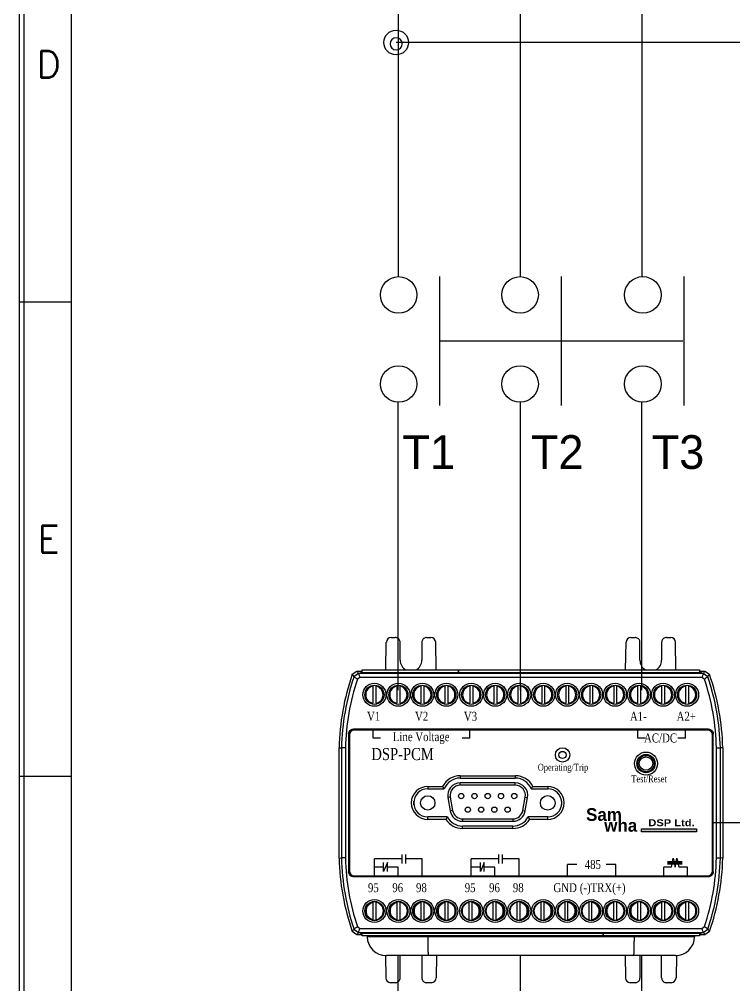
# Model space of a CAD drawing. Header units: millimetres. Extents: x 19 to 859, y 22 to 702.
# Drawn here: x 453.7 to 498.4, y 419.6 to 480 of the extents above; entities that cross this region are included whole.
import ezdxf
from ezdxf.enums import TextEntityAlignment as Align

# ---------------------------------------------------------------- set-up
doc = ezdxf.new("R2010")
doc.units = ezdxf.units.MM
for name, color, linetype in [('02___PRT_ALL_AXES', 7, 'Continuous'), ('03___PRT_ALL_CURVES', 7, 'Continuous'), ('20', 2, 'Continuous'), ('30', 3, 'Continuous'), ('4', 133, 'Continuous'), ('40', 4, 'Continuous'), ('70', 7, 'Continuous'), ('ASHADE', 7, 'Continuous'), ('도면층1', 7, 'Continuous')]:
    doc.layers.add(name, color=color, linetype=linetype)
doc.styles.add('ghs', font='NGULIM.TTF')
doc.styles.add('SIMPLEX', font='SIMPLEX')
doc.styles.add('SS', font='batang.ttc', dxfattribs={"width": 0.8})
doc.styles.get("Standard").update_dxf_attribs({"font": 'BareunDotumPro1.ttf'})

msp = doc.modelspace()

# ---------------------------------------------------------------- hatches: boundary and pattern name
msp.add_hatch(color=5).paths.add_polyline_path([(492.585, 429.179), (492.585, 429.375), (496.026, 429.375), (496.026, 429.179)])

# ---------------------------------------------------------------- linework, layer by layer
at = {"color": 0, "linetype": 'ByBlock', "lineweight": 25}
msp.add_line((479.951, 459.893), (495.172, 459.892), dxfattribs=at)
at = {"color": 7, "linetype": 'Continuous'}
for p, q in [((476.589, 439.314), (476.619, 441.044)), ((476.919, 441.339), (477.182, 441.339)), ((477.482, 439.914), (477.482, 441.039)), ((478.842, 441.039), (478.842, 439.914)), ((479.142, 441.339), (479.406, 441.339)), ((479.736, 439.314), (479.706, 441.044)), ((491.589, 439.314), (491.619, 441.044)), ((491.919, 441.339), (492.182, 441.339)), ((492.482, 439.914), (492.482, 441.039)), ((493.842, 441.039), (493.842, 439.914)), ((494.142, 441.339), (494.406, 441.339)), ((494.736, 439.314), (494.706, 441.044)), ((474.491, 439.038), (474.774, 439.239)), ((474.88, 439.09), (474.596, 438.887)), ((474.774, 439.239), (475.105, 439.239)), ((496.444, 439.09), (474.88, 439.09)), ((474.998, 439.239), (475.048, 439.137)), ((496.276, 439.137), (475.048, 439.137)), ((475.105, 439.314), (481.143, 439.314)), ((475.105, 439.137), (475.105, 439.314)), ((481.143, 439.314), (496.218, 439.314)), ((481.143, 439.314), (481.143, 439.137)), ((481.143, 439.137), (481.143, 439.314)), ((496.218, 439.314), (496.218, 439.137)), ((496.218, 439.239), (496.551, 439.239)), ((496.327, 439.239), (496.276, 439.137)), ((496.728, 438.887), (496.444, 439.09)), ((496.551, 439.239), (496.834, 439.038)), ((474.96, 438.842), (474.806, 438.732)), ((496.365, 438.842), (474.96, 438.842)), ((496.519, 438.732), (496.365, 438.842)), ((475.784, 438.286), (475.784, 437.222)), ((475.964, 438.286), (475.964, 437.222)), ((477.284, 438.286), (477.284, 437.222)), ((477.464, 438.286), (477.464, 437.222)), ((478.784, 438.286), (478.784, 437.222)), ((478.964, 438.286), (478.964, 437.222)), ((480.284, 438.286), (480.284, 437.222)), ((480.464, 438.286), (480.464, 437.222)), ((481.841, 438.286), (481.841, 437.222)), ((482.021, 438.286), (482.021, 437.222)), ((483.341, 438.286), (483.341, 437.222)), ((483.521, 438.286), (483.521, 437.222)), ((484.841, 438.286), (484.841, 437.222)), ((485.021, 438.286), (485.021, 437.222)), ((486.341, 438.286), (486.341, 437.222)), ((486.521, 438.286), (486.521, 437.222)), ((487.841, 438.286), (487.841, 437.222)), ((488.021, 438.286), (488.021, 437.222)), ((489.341, 438.286), (489.341, 437.222)), ((489.521, 438.286), (489.521, 437.222)), ((490.841, 438.286), (490.841, 437.222)), ((491.021, 438.286), (491.021, 437.222)), ((492.341, 438.286), (492.341, 437.222)), ((492.521, 438.286), (492.521, 437.222)), ((493.841, 438.286), (493.841, 437.222)), ((494.021, 438.286), (494.021, 437.222)), ((495.341, 438.286), (495.341, 437.222)), ((495.521, 438.286), (495.521, 437.222)), ((496.77, 435.601), (474.555, 435.601)), ((474.555, 435.601), (474.562, 435.594)), ((496.762, 435.594), (474.562, 435.594)), ((496.717, 435.549), (474.607, 435.549)), ((475.785, 435.046), (475.785, 435.555)), ((481.842, 435.046), (481.842, 435.555)), ((492.342, 435.046), (492.342, 435.555)), ((495.342, 435.046), (495.342, 435.555)), ((496.77, 435.601), (496.762, 435.594)), ((474.255, 435.301), (474.255, 426.677)), ((474.255, 435.301), (474.262, 435.294)), ((474.262, 435.294), (474.262, 426.684)), ((474.307, 435.249), (474.307, 426.729)), ((497.017, 426.729), (497.017, 435.249)), ((497.07, 435.301), (497.062, 435.294)), ((497.062, 426.684), (497.062, 435.294)), ((497.07, 426.677), (497.07, 435.301)), ((473.662, 427.539), (473.662, 434.439)), ((473.662, 434.439), (473.811, 434.437)), ((473.811, 434.437), (473.811, 427.541)), ((474.059, 434.437), (473.811, 434.437)), ((474.059, 434.433), (474.059, 427.545)), ((497.265, 434.437), (497.513, 434.437)), ((497.265, 427.545), (497.265, 434.433)), ((497.662, 434.439), (497.513, 434.437)), ((497.513, 427.541), (497.513, 434.437)), ((497.662, 434.439), (497.662, 427.539)), ((481.237, 432.69), (481.237, 432.54)), ((481.237, 432.69), (484.687, 432.69)), ((481.237, 432.54), (484.687, 432.54)), ((484.687, 432.69), (484.687, 432.54)), ((479.212, 432.019), (479.212, 431.869)), ((479.212, 432.019), (480.142, 432.019)), ((479.212, 431.869), (480.238, 431.869)), ((481.237, 432.09), (481.237, 432.24)), ((484.687, 432.24), (481.237, 432.24)), ((484.687, 432.09), (481.237, 432.09)), ((484.687, 432.09), (484.687, 432.24)), ((485.687, 431.869), (486.712, 431.869)), ((485.783, 432.019), (486.712, 432.019)), ((486.712, 432.019), (486.712, 431.869)), ((480.617, 431.351), (480.469, 431.325)), ((480.469, 431.325), (480.617, 430.485)), ((480.617, 431.351), (480.765, 430.511)), ((485.16, 430.511), (485.308, 431.351)), ((485.307, 430.485), (485.455, 431.325)), ((485.308, 431.351), (485.455, 431.325)), ((479.212, 429.958), (479.212, 430.108)), ((480.434, 430.108), (479.212, 430.108)), ((480.348, 429.958), (479.212, 429.958)), ((480.765, 430.511), (480.617, 430.485)), ((481.385, 429.99), (481.385, 429.84)), ((481.385, 429.99), (484.539, 429.99)), ((484.539, 429.99), (484.539, 429.84)), ((485.16, 430.511), (485.307, 430.485)), ((486.712, 430.108), (485.49, 430.108)), ((486.712, 429.958), (485.576, 429.958)), ((486.712, 429.958), (486.712, 430.108)), ((481.385, 429.84), (484.539, 429.84)), ((481.385, 429.39), (481.385, 429.54)), ((484.539, 429.54), (481.385, 429.54)), ((484.539, 429.39), (481.385, 429.39)), ((484.539, 429.39), (484.539, 429.54)), ((473.662, 427.539), (473.811, 427.541)), ((474.059, 427.541), (473.811, 427.541)), ((477.604, 427.204), (477.604, 427.765)), ((477.838, 427.204), (477.838, 427.765)), ((483.661, 427.204), (483.661, 427.765)), ((483.895, 427.204), (483.895, 427.765)), ((497.265, 427.541), (497.513, 427.541)), ((497.662, 427.539), (497.513, 427.541)), ((475.874, 426.464), (475.874, 427.485)), ((476.451, 426.693), (476.451, 427.254)), ((476.685, 426.693), (476.685, 427.254)), ((477.358, 426.464), (477.358, 426.973)), ((478.864, 426.464), (478.864, 427.485)), ((481.931, 426.464), (481.931, 427.485)), ((482.508, 426.693), (482.508, 427.254)), ((482.742, 426.693), (482.742, 427.254)), ((483.415, 426.464), (483.415, 426.973)), ((484.921, 426.464), (484.921, 427.485)), ((487.949, 426.464), (487.949, 427.127)), ((490.968, 426.464), (490.968, 427.127)), ((493.97, 426.464), (493.97, 426.973)), ((495.45, 426.464), (495.45, 426.973)), ((474.255, 426.677), (474.262, 426.684)), ((474.555, 426.377), (474.562, 426.384)), ((474.555, 426.377), (496.77, 426.377)), ((474.562, 426.384), (496.762, 426.384)), ((474.607, 426.429), (496.717, 426.429)), ((496.77, 426.377), (496.762, 426.384)), ((497.07, 426.677), (497.062, 426.684)), ((475.803, 423.692), (475.803, 424.756)), ((475.983, 423.692), (475.983, 424.756)), ((477.303, 423.692), (477.303, 424.756)), ((477.483, 423.692), (477.483, 424.756)), ((478.803, 423.692), (478.803, 424.756)), ((478.983, 423.692), (478.983, 424.756)), ((480.303, 423.692), (480.303, 424.756)), ((480.483, 423.692), (480.483, 424.756)), ((481.803, 423.692), (481.803, 424.756)), ((481.983, 423.692), (481.983, 424.756)), ((483.303, 423.692), (483.303, 424.756)), ((483.483, 423.692), (483.483, 424.756)), ((484.803, 423.692), (484.803, 424.756)), ((484.983, 423.692), (484.983, 424.756)), ((486.303, 423.692), (486.303, 424.756)), ((486.483, 423.692), (486.483, 424.756)), ((487.803, 423.692), (487.803, 424.756)), ((487.983, 423.692), (487.983, 424.756)), ((489.303, 423.692), (489.303, 424.756)), ((489.483, 423.692), (489.483, 424.756)), ((490.86, 423.692), (490.86, 424.756)), ((491.04, 423.692), (491.04, 424.756)), ((492.36, 423.692), (492.36, 424.756)), ((492.54, 423.692), (492.54, 424.756)), ((493.86, 423.692), (493.86, 424.756)), ((494.04, 423.692), (494.04, 424.756)), ((495.36, 423.692), (495.36, 424.756)), ((495.54, 423.692), (495.54, 424.756)), ((474.774, 422.739), (474.491, 422.94)), ((474.596, 423.091), (474.88, 422.888)), ((475.106, 422.739), (474.774, 422.739)), ((474.806, 423.246), (474.96, 423.136)), ((474.88, 422.888), (496.444, 422.888)), ((474.96, 423.136), (496.365, 423.136)), ((474.998, 422.739), (475.048, 422.841)), ((475.048, 422.841), (496.276, 422.841)), ((475.106, 422.664), (475.106, 422.841)), ((490.181, 422.841), (490.181, 422.664)), ((490.182, 422.664), (490.182, 422.841)), ((496.219, 422.841), (496.219, 422.664)), ((496.551, 422.739), (496.219, 422.739)), ((496.327, 422.739), (496.276, 422.841)), ((496.365, 423.136), (496.519, 423.246)), ((496.444, 422.888), (496.728, 423.091)), ((496.834, 422.94), (496.551, 422.739)), ((490.181, 422.664), (475.106, 422.664)), ((475.42, 422.664), (475.421, 422.613)), ((495.903, 422.613), (475.421, 422.613)), ((479.212, 422.613), (479.212, 422.664)), ((496.219, 422.664), (490.182, 422.664)), ((492.113, 422.613), (492.113, 422.664)), ((495.904, 422.664), (495.903, 422.613)), ((476.557, 421.441), (476.582, 420.034)), ((494.704, 421.434), (476.621, 421.434)), ((477.482, 420.039), (477.482, 421.434)), ((478.842, 421.434), (478.842, 420.039)), ((479.767, 421.434), (479.742, 420.034)), ((491.558, 421.434), (491.582, 420.034)), ((492.482, 421.434), (492.482, 420.039)), ((493.842, 420.039), (493.842, 421.434)), ((494.767, 421.441), (494.742, 420.034)), ((477.182, 419.739), (476.882, 419.739)), ((479.442, 419.739), (479.142, 419.739)), ((492.182, 419.739), (491.882, 419.739)), ((494.442, 419.739), (494.142, 419.739))]:
    msp.add_line(p, q, dxfattribs=at)
for p, q in [((476.264, 435.046), (475.785, 435.046)), ((481.842, 435.046), (481.362, 435.046)), ((492.821, 435.046), (492.342, 435.046)), ((495.342, 435.046), (494.862, 435.046)), ((494.449, 426.973), (494.566, 427.534)), ((494.566, 427.534), (494.683, 426.973)), ((494.683, 426.973), (494.8, 427.534)), ((494.8, 427.534), (494.917, 426.973)), ((477.604, 427.485), (475.874, 427.485)), ((476.451, 426.973), (475.874, 426.973)), ((476.685, 427.254), (476.451, 426.693)), ((477.358, 426.973), (476.685, 426.973)), ((478.864, 427.485), (477.838, 427.485)), ((483.661, 427.485), (481.931, 427.485)), ((482.508, 426.973), (481.931, 426.973)), ((482.742, 427.254), (482.508, 426.693)), ((483.415, 426.973), (482.742, 426.973)), ((484.921, 427.485), (483.895, 427.485)), ((488.539, 427.127), (487.949, 427.127)), ((490.968, 427.127), (490.379, 427.127)), ((494.449, 426.973), (493.97, 426.973)), ((494.205, 427.331), (495.115, 427.331)), ((494.205, 427.254), (495.115, 427.254)), ((494.205, 427.176), (495.115, 427.176)), ((495.45, 426.973), (494.917, 426.973))]:
    msp.add_line(p, q)
at = {"color": 5}
for p, q in [((492.585, 429.375), (496.026, 429.375)), ((492.585, 429.179), (492.585, 429.375)), ((496.026, 429.375), (496.026, 429.179)), ((496.026, 429.179), (492.585, 429.179))]:
    msp.add_line(p, q, dxfattribs=at)
at = {"color": 7, "linetype": 'Continuous'}
for centre, radius in [((475.874, 437.754), 0.72), ((477.374, 437.754), 0.72), ((478.874, 437.754), 0.72), ((480.374, 437.754), 0.72), ((481.931, 437.754), 0.72), ((483.431, 437.754), 0.72), ((484.931, 437.754), 0.72), ((486.431, 437.754), 0.72), ((487.931, 437.754), 0.72), ((489.431, 437.754), 0.72), ((490.931, 437.754), 0.72), ((492.431, 437.754), 0.72), ((493.931, 437.754), 0.72), ((495.431, 437.754), 0.72), ((475.874, 437.754), 0.6), ((477.374, 437.754), 0.6), ((478.874, 437.754), 0.6), ((480.374, 437.754), 0.6), ((481.931, 437.754), 0.6), ((483.431, 437.754), 0.6), ((484.931, 437.754), 0.6), ((486.431, 437.754), 0.6), ((487.931, 437.754), 0.6), ((489.431, 437.754), 0.6), ((490.931, 437.754), 0.6), ((492.431, 437.754), 0.6), ((493.931, 437.754), 0.6), ((495.431, 437.754), 0.6), ((492.862, 433.449), 0.72), ((492.862, 433.449), 0.57), ((492.862, 433.449), 0.51), ((492.862, 433.449), 0.42), ((481.3, 431.415), 0.165), ((482.131, 431.415), 0.165), ((482.962, 431.415), 0.165), ((483.793, 431.415), 0.165), ((484.624, 431.415), 0.165), ((481.717, 430.563), 0.165), ((482.548, 430.563), 0.165), ((483.376, 430.563), 0.165), ((484.207, 430.563), 0.165), ((475.874, 424.224), 0.72), ((475.874, 424.224), 0.6), ((477.374, 424.224), 0.72), ((477.374, 424.224), 0.6), ((478.874, 424.224), 0.72), ((478.874, 424.224), 0.6), ((480.374, 424.224), 0.72), ((480.374, 424.224), 0.6), ((481.931, 424.224), 0.72), ((481.931, 424.224), 0.6), ((483.431, 424.224), 0.72), ((483.431, 424.224), 0.6), ((484.931, 424.224), 0.72), ((484.931, 424.224), 0.6), ((486.431, 424.224), 0.72), ((486.431, 424.224), 0.6), ((487.931, 424.224), 0.72), ((487.931, 424.224), 0.6), ((489.431, 424.224), 0.72), ((489.431, 424.224), 0.6), ((490.931, 424.224), 0.72), ((490.931, 424.224), 0.6), ((492.431, 424.224), 0.72), ((492.431, 424.224), 0.6), ((493.931, 424.224), 0.72), ((493.931, 424.224), 0.6), ((495.431, 424.224), 0.72), ((495.431, 424.224), 0.6)]:
    msp.add_circle(centre, radius, dxfattribs=at)
for centre, radius, start, end in [((476.919, 441.039), 0.3, 90, 179), ((479.406, 441.039), 0.3, 1, 90), ((491.919, 441.039), 0.3, 90, 179), ((494.406, 441.039), 0.3, 1, 90), ((478.162, 439.914), 0.68, 180, 242.3898), ((478.162, 439.914), 0.68, 297.6102, 0), ((493.162, 439.914), 0.68, 180, 242.3898), ((493.162, 439.914), 0.68, 297.6102, 0), ((488.659, 434.112), 15, 160.82791, 178.74912), ((482.666, 434.112), 15, 1.25088, 19.17209), ((488.659, 434.112), 14.851, 161.24388, 178.74287), ((488.659, 434.112), 14.603, 161.5561, 178.73961), ((482.666, 434.112), 14.603, 1.26039, 18.4439), ((482.666, 434.112), 14.851, 1.25713, 18.75612), ((475.874, 437.754), 0.54, 99.59407, 260.40593), ((475.874, 437.754), 0.54, 279.59407, 80.40593), ((477.374, 437.754), 0.54, 99.59407, 260.40593), ((477.374, 437.754), 0.54, 279.59407, 80.40593), ((478.874, 437.754), 0.54, 99.59407, 260.40593), ((478.874, 437.754), 0.54, 279.59407, 80.40593), ((480.374, 437.754), 0.54, 99.59407, 260.40593), ((480.374, 437.754), 0.54, 279.59407, 80.40593), ((481.931, 437.754), 0.54, 99.59407, 260.40593), ((481.931, 437.754), 0.54, 279.59407, 80.40593), ((483.431, 437.754), 0.54, 99.59407, 260.40593), ((483.431, 437.754), 0.54, 279.59407, 80.40593), ((484.931, 437.754), 0.54, 99.59407, 260.40593), ((484.931, 437.754), 0.54, 279.59407, 80.40593), ((486.431, 437.754), 0.54, 99.59407, 260.40593), ((486.431, 437.754), 0.54, 279.59407, 80.40593), ((487.931, 437.754), 0.54, 99.59407, 260.40593), ((487.931, 437.754), 0.54, 279.59407, 80.40593), ((489.431, 437.754), 0.54, 99.59407, 260.40593), ((489.431, 437.754), 0.54, 279.59407, 80.40593), ((490.931, 437.754), 0.54, 99.59407, 260.40593), ((490.931, 437.754), 0.54, 279.59407, 80.40593), ((492.431, 437.754), 0.54, 99.59407, 260.40593), ((492.431, 437.754), 0.54, 279.59407, 80.40593), ((493.931, 437.754), 0.54, 99.59407, 260.40593), ((493.931, 437.754), 0.54, 279.59407, 80.40593), ((495.431, 437.754), 0.54, 99.59407, 260.40593), ((495.431, 437.754), 0.54, 279.59407, 80.40593), ((474.607, 435.249), 0.3, 90, 180), ((496.717, 435.249), 0.3, 0, 90), ((481.237, 431.46), 1.23, 90, 152.94355), ((481.237, 431.46), 1.08, 90, 157.71793), ((484.687, 431.46), 1.23, 27.05719, 90), ((484.687, 431.46), 1.08, 22.28207, 90), ((479.212, 430.989), 1.03, 90, 270), ((479.212, 430.989), 0.88, 90, 270), ((481.237, 431.46), 0.78, 90, 190), ((481.237, 431.46), 0.63, 90, 190), ((484.687, 431.46), 0.78, 350, 90), ((484.687, 431.46), 0.63, 350, 90), ((486.712, 430.989), 1.03, 270, 90), ((486.712, 430.989), 0.88, 270, 90), ((481.385, 430.62), 1.23, 212.5345, 270), ((481.385, 430.62), 1.08, 208.26896, 270), ((481.385, 430.62), 0.78, 190, 270), ((481.385, 430.62), 0.63, 190, 270), ((484.539, 430.62), 0.63, 270, 350), ((484.539, 430.62), 0.78, 270, 350), ((484.539, 430.62), 1.08, 270, 331.73104), ((484.539, 430.62), 1.23, 270, 327.4655), ((488.659, 427.866), 15, 181.25088, 199.17209), ((488.659, 427.866), 14.851, 181.25713, 198.75612), ((488.659, 427.866), 14.603, 181.26039, 198.4439), ((482.666, 427.866), 14.603, 341.5561, 358.73961), ((482.666, 427.866), 14.851, 341.24388, 358.74287), ((482.666, 427.866), 15, 340.82791, 358.74912), ((474.607, 426.729), 0.3, 180, 270), ((496.717, 426.729), 0.3, 270, 0), ((475.893, 424.224), 0.54, 99.59407, 260.40593), ((475.893, 424.224), 0.54, 279.59407, 80.40593), ((477.393, 424.224), 0.54, 99.59407, 260.40593), ((477.393, 424.224), 0.54, 279.59407, 80.40593), ((478.893, 424.224), 0.54, 99.59407, 260.40593), ((478.893, 424.224), 0.54, 279.59407, 80.40593), ((480.393, 424.224), 0.54, 99.59407, 260.40593), ((480.393, 424.224), 0.54, 279.59407, 80.40593), ((481.893, 424.224), 0.54, 99.59407, 260.40593), ((481.893, 424.224), 0.54, 279.59407, 80.40593), ((483.393, 424.224), 0.54, 99.59407, 260.40593), ((483.393, 424.224), 0.54, 279.59407, 80.40593), ((484.893, 424.224), 0.54, 99.59407, 260.40593), ((484.893, 424.224), 0.54, 279.59407, 80.40593), ((486.393, 424.224), 0.54, 99.59407, 260.40593), ((486.393, 424.224), 0.54, 279.59407, 80.40593), ((487.893, 424.224), 0.54, 99.59407, 260.40593), ((487.893, 424.224), 0.54, 279.59407, 80.40593), ((489.393, 424.224), 0.54, 99.59407, 260.40593), ((489.393, 424.224), 0.54, 279.59407, 80.40593), ((490.95, 424.224), 0.54, 99.59407, 260.40593), ((490.95, 424.224), 0.54, 279.59407, 80.40593), ((492.45, 424.224), 0.54, 99.59407, 260.40593), ((492.45, 424.224), 0.54, 279.59407, 80.40593), ((493.95, 424.224), 0.54, 99.59407, 260.40593), ((493.95, 424.224), 0.54, 279.59407, 80.40593), ((495.45, 424.224), 0.54, 99.59407, 260.40593), ((495.45, 424.224), 0.54, 279.59407, 80.40593), ((476.621, 422.634), 1.2, 181, 270), ((494.704, 422.634), 1.2, 270, 359), ((476.882, 420.039), 0.3, 181, 270), ((479.442, 420.039), 0.3, 270, 359), ((491.882, 420.039), 0.3, 181, 270), ((494.442, 420.039), 0.3, 270, 359)]:
    msp.add_arc(centre, radius, start, end, dxfattribs=at)
for points, knots in [([(477.482, 441.039), (477.482, 441.07), (477.472, 441.133), (477.429, 441.218), (477.361, 441.286), (477.276, 441.329), (477.213, 441.339), (477.182, 441.339)], [0, 0, 0, 0, 0.0938533, 0.1877121, 0.2815799, 0.3754568, 0.4693391, 0.4693391, 0.4693391, 0.4693391]), ([(479.142, 441.339), (479.111, 441.339), (479.048, 441.329), (478.963, 441.286), (478.896, 441.218), (478.852, 441.133), (478.842, 441.07), (478.842, 441.039)], [0, 0, 0, 0, 0.0938824, 0.1877592, 0.281627, 0.3754859, 0.4693391, 0.4693391, 0.4693391, 0.4693391]), ([(492.482, 441.039), (492.482, 441.07), (492.472, 441.133), (492.429, 441.218), (492.361, 441.286), (492.276, 441.329), (492.213, 441.339), (492.182, 441.339)], [0, 0, 0, 0, 0.0938533, 0.1877121, 0.2815799, 0.3754568, 0.4693391, 0.4693391, 0.4693391, 0.4693391]), ([(494.142, 441.339), (494.111, 441.339), (494.048, 441.329), (493.963, 441.286), (493.896, 441.218), (493.852, 441.133), (493.842, 441.07), (493.842, 441.039)], [0, 0, 0, 0, 0.0938824, 0.1877592, 0.281627, 0.3754859, 0.4693391, 0.4693391, 0.4693391, 0.4693391]), ([(474.596, 438.887), (474.586, 438.902), (474.563, 438.934), (474.528, 438.985), (474.503, 439.02), (474.491, 439.038)], [0, 0, 0, 0, 0.0540743, 0.1201944, 0.1840487, 0.1840487, 0.1840487, 0.1840487]), ([(474.88, 439.09), (474.87, 439.105), (474.846, 439.137), (474.811, 439.187), (474.786, 439.222), (474.774, 439.239)], [0, 0, 0, 0, 0.0536976, 0.11936, 0.1827756, 0.1827756, 0.1827756, 0.1827756]), ([(474.88, 439.09), (474.889, 439.063), (474.903, 439.008), (474.932, 438.926), (474.95, 438.87), (474.96, 438.842)], [0, 0, 0, 0, 0.084861, 0.1719795, 0.2609261, 0.2609261, 0.2609261, 0.2609261]), ([(496.444, 439.09), (496.435, 439.063), (496.422, 439.008), (496.392, 438.926), (496.374, 438.87), (496.365, 438.842)], [0, 0, 0, 0, 0.0848624, 0.1719809, 0.2609261, 0.2609261, 0.2609261, 0.2609261]), ([(496.444, 439.09), (496.455, 439.105), (496.478, 439.137), (496.513, 439.187), (496.538, 439.222), (496.551, 439.239)], [0, 0, 0, 0, 0.0534626, 0.1191252, 0.1827756, 0.1827756, 0.1827756, 0.1827756]), ([(496.728, 438.887), (496.739, 438.901), (496.762, 438.934), (496.797, 438.984), (496.822, 439.02), (496.834, 439.038)], [0, 0, 0, 0, 0.0538377, 0.119958, 0.1840487, 0.1840487, 0.1840487, 0.1840487]), ([(474.596, 438.887), (474.618, 438.87), (474.667, 438.839), (474.735, 438.784), (474.782, 438.75), (474.806, 438.732)], [0, 0, 0, 0, 0.0847402, 0.1718969, 0.2610351, 0.2610351, 0.2610351, 0.2610351]), ([(496.728, 438.887), (496.706, 438.87), (496.658, 438.839), (496.589, 438.784), (496.542, 438.75), (496.519, 438.732)], [0, 0, 0, 0, 0.0847388, 0.1718955, 0.2610351, 0.2610351, 0.2610351, 0.2610351]), ([(474.255, 435.301), (474.255, 435.333), (474.265, 435.396), (474.308, 435.481), (474.376, 435.548), (474.461, 435.591), (474.524, 435.601), (474.555, 435.601)], [0, 0, 0, 0, 0.093858, 0.1877008, 0.2815377, 0.3753804, 0.4692384, 0.4692384, 0.4692384, 0.4692384]), ([(474.562, 435.594), (474.531, 435.594), (474.468, 435.584), (474.383, 435.541), (474.315, 435.473), (474.272, 435.388), (474.262, 435.325), (474.262, 435.294)], [0, 0, 0, 0, 0.093858, 0.1877007, 0.2815376, 0.3753803, 0.4692384, 0.4692384, 0.4692384, 0.4692384]), ([(497.062, 435.294), (497.062, 435.325), (497.052, 435.388), (497.009, 435.473), (496.941, 435.541), (496.857, 435.584), (496.794, 435.594), (496.762, 435.594)], [0, 0, 0, 0, 0.093858, 0.1877007, 0.2815376, 0.3753803, 0.4692384, 0.4692384, 0.4692384, 0.4692384]), ([(496.77, 435.601), (496.801, 435.601), (496.864, 435.591), (496.949, 435.548), (497.016, 435.481), (497.06, 435.396), (497.07, 435.333), (497.07, 435.301)], [0, 0, 0, 0, 0.093858, 0.1877008, 0.2815377, 0.3753804, 0.4692384, 0.4692384, 0.4692384, 0.4692384]), ([(480.238, 431.869), (480.227, 431.886), (480.205, 431.918), (480.173, 431.968), (480.152, 432.002), (480.142, 432.019)], [0, 0, 0, 0, 0.0582467, 0.117618, 0.1781168, 0.1781168, 0.1781168, 0.1781168]), ([(485.687, 431.869), (485.697, 431.886), (485.719, 431.918), (485.751, 431.968), (485.772, 432.002), (485.783, 432.019)], [0, 0, 0, 0, 0.0582328, 0.1176028, 0.1781154, 0.1781154, 0.1781154, 0.1781154]), ([(480.434, 430.108), (480.424, 430.092), (480.405, 430.059), (480.377, 430.009), (480.358, 429.976), (480.348, 429.958)], [0, 0, 0, 0, 0.0565586, 0.1141599, 0.1728051, 0.1728051, 0.1728051, 0.1728051]), ([(485.49, 430.108), (485.5, 430.092), (485.519, 430.059), (485.548, 430.009), (485.567, 429.976), (485.576, 429.958)], [0, 0, 0, 0, 0.0565586, 0.1141599, 0.1728051, 0.1728051, 0.1728051, 0.1728051]), ([(474.555, 426.377), (474.524, 426.377), (474.461, 426.387), (474.376, 426.43), (474.308, 426.497), (474.265, 426.582), (474.255, 426.645), (474.255, 426.677)], [0, 0, 0, 0, 0.093858, 0.1877008, 0.2815377, 0.3753804, 0.4692384, 0.4692384, 0.4692384, 0.4692384]), ([(474.262, 426.684), (474.262, 426.653), (474.272, 426.59), (474.315, 426.505), (474.383, 426.437), (474.468, 426.394), (474.531, 426.384), (474.562, 426.384)], [0, 0, 0, 0, 0.093858, 0.1877007, 0.2815376, 0.3753803, 0.4692384, 0.4692384, 0.4692384, 0.4692384]), ([(496.762, 426.384), (496.794, 426.384), (496.857, 426.394), (496.941, 426.437), (497.009, 426.505), (497.052, 426.59), (497.062, 426.653), (497.062, 426.684)], [0, 0, 0, 0, 0.093858, 0.1877007, 0.2815376, 0.3753803, 0.4692384, 0.4692384, 0.4692384, 0.4692384]), ([(497.07, 426.677), (497.07, 426.645), (497.06, 426.582), (497.016, 426.497), (496.949, 426.43), (496.864, 426.387), (496.801, 426.377), (496.77, 426.377)], [0, 0, 0, 0, 0.093858, 0.1877008, 0.2815377, 0.3753804, 0.4692384, 0.4692384, 0.4692384, 0.4692384]), ([(474.596, 423.091), (474.586, 423.076), (474.563, 423.044), (474.528, 422.993), (474.503, 422.958), (474.491, 422.94)], [0, 0, 0, 0, 0.0538377, 0.119958, 0.1840487, 0.1840487, 0.1840487, 0.1840487]), ([(474.596, 423.091), (474.618, 423.108), (474.667, 423.139), (474.735, 423.193), (474.782, 423.228), (474.806, 423.246)], [0, 0, 0, 0, 0.0847389, 0.1718956, 0.2610351, 0.2610351, 0.2610351, 0.2610351]), ([(474.88, 422.888), (474.87, 422.873), (474.846, 422.841), (474.811, 422.791), (474.786, 422.756), (474.774, 422.739)], [0, 0, 0, 0, 0.0534626, 0.1191252, 0.1827756, 0.1827756, 0.1827756, 0.1827756]), ([(474.88, 422.888), (474.889, 422.915), (474.903, 422.97), (474.932, 423.052), (474.95, 423.108), (474.96, 423.136)], [0, 0, 0, 0, 0.0848624, 0.1719809, 0.2609261, 0.2609261, 0.2609261, 0.2609261]), ([(496.444, 422.888), (496.435, 422.915), (496.422, 422.97), (496.392, 423.052), (496.374, 423.108), (496.365, 423.136)], [0, 0, 0, 0, 0.084861, 0.1719795, 0.2609261, 0.2609261, 0.2609261, 0.2609261]), ([(496.444, 422.888), (496.455, 422.873), (496.478, 422.841), (496.513, 422.791), (496.538, 422.756), (496.551, 422.739)], [0, 0, 0, 0, 0.0536976, 0.11936, 0.1827756, 0.1827756, 0.1827756, 0.1827756]), ([(496.728, 423.091), (496.706, 423.108), (496.658, 423.139), (496.589, 423.193), (496.542, 423.228), (496.519, 423.246)], [0, 0, 0, 0, 0.0847403, 0.171897, 0.261035, 0.261035, 0.261035, 0.261035]), ([(496.728, 423.091), (496.739, 423.076), (496.762, 423.044), (496.797, 422.993), (496.822, 422.958), (496.834, 422.94)], [0, 0, 0, 0, 0.0540743, 0.1201944, 0.1840487, 0.1840487, 0.1840487, 0.1840487]), ([(479.212, 422.613), (479.212, 422.525), (479.212, 422.354), (479.215, 422.109), (479.218, 421.887), (479.225, 421.709), (479.225, 421.56), (479.242, 421.495), (479.236, 421.434), (479.246, 421.434)], [0, 0, 0, 0, 0.263626, 0.513282, 0.736734, 0.923047, 1.063132, 1.150235, 1.180742, 1.180742, 1.180742, 1.180742]), ([(492.113, 422.613), (492.113, 422.525), (492.112, 422.354), (492.11, 422.109), (492.107, 421.887), (492.1, 421.709), (492.099, 421.56), (492.083, 421.495), (492.089, 421.434), (492.078, 421.434)], [0, 0, 0, 0, 0.263626, 0.513282, 0.736734, 0.923047, 1.063132, 1.150235, 1.180742, 1.180742, 1.180742, 1.180742]), ([(477.182, 419.739), (477.213, 419.739), (477.276, 419.749), (477.361, 419.792), (477.429, 419.86), (477.472, 419.945), (477.482, 420.008), (477.482, 420.039)], [0, 0, 0, 0, 0.0938824, 0.1877592, 0.281627, 0.3754859, 0.4693391, 0.4693391, 0.4693391, 0.4693391]), ([(478.842, 420.039), (478.842, 420.008), (478.852, 419.945), (478.896, 419.86), (478.963, 419.792), (479.048, 419.749), (479.111, 419.739), (479.142, 419.739)], [0, 0, 0, 0, 0.0938533, 0.1877121, 0.2815799, 0.3754568, 0.4693391, 0.4693391, 0.4693391, 0.4693391]), ([(492.182, 419.739), (492.213, 419.739), (492.276, 419.749), (492.361, 419.792), (492.429, 419.86), (492.472, 419.945), (492.482, 420.008), (492.482, 420.039)], [0, 0, 0, 0, 0.0938824, 0.1877592, 0.281627, 0.3754859, 0.4693391, 0.4693391, 0.4693391, 0.4693391]), ([(493.842, 420.039), (493.842, 420.008), (493.852, 419.945), (493.896, 419.86), (493.963, 419.792), (494.048, 419.749), (494.111, 419.739), (494.142, 419.739)], [0, 0, 0, 0, 0.0938533, 0.1877121, 0.2815799, 0.3754568, 0.4693391, 0.4693391, 0.4693391, 0.4693391])]:
    msp.add_open_spline(points, degree=3, knots=knots, dxfattribs=at)
at = {"layer": '02___PRT_ALL_AXES', "color": 7, "linetype": 'Continuous'}
for p, q in [((478.341, 430.877), (478.341, 431.101)), ((487.584, 431.101), (487.584, 430.877))]:
    msp.add_line(p, q, dxfattribs=at)
for centre, radius in [((479.212, 430.989), 0.45), ((486.712, 430.989), 0.458)]:
    msp.add_circle(centre, radius, dxfattribs=at)
for centre, start, end in [((475.893, 424.224), 93.69703, 266.30815), ((477.393, 424.224), 93.69703, 266.30815), ((478.893, 424.224), 93.69703, 266.30815), ((480.393, 424.224), 93.69703, 266.30815), ((481.893, 424.224), 273.69457, 86.30569), ((483.393, 424.224), 273.69457, 86.30569), ((484.893, 424.224), 273.69457, 86.30569), ((486.393, 424.224), 273.69457, 86.30569), ((487.893, 424.224), 273.69457, 86.30569), ((489.393, 424.224), 273.69457, 86.30569), ((490.95, 424.224), 94.22842, 265.77923), ((492.45, 424.224), 94.22842, 265.77923), ((493.95, 424.224), 94.22842, 265.77923), ((495.45, 424.224), 94.22842, 265.77923)]:
    msp.add_arc(centre, 0.6, start, end, dxfattribs=at)
at = {"layer": '03___PRT_ALL_CURVES', "color": 4, "linetype": 'Continuous'}
msp.add_circle((487.641, 433.989), 0.225, dxfattribs=at)
at = {"layer": '20', "color": 7}
msp.add_line((456.929, 341.572), (456.929, 577.885), dxfattribs=at)
at = {"layer": '30', "color": 0, "linetype": 'ByBlock', "lineweight": 25}
for p, q in [((453.662, 462.352), (456.929, 462.352)), ((453.662, 432.652), (456.929, 432.652))]:
    msp.add_line(p, q, dxfattribs=at)
at = {"layer": '4', "color": 0, "linetype": 'ByBlock', "lineweight": 25}
msp.add_circle((477.233, 478.572), 0.772, dxfattribs=at)
at = {"layer": '70', "color": 7}
for points in [[(829.862, 313.852), (453.662, 313.852), (453.662, 581.152), (829.862, 581.152)], [(829.565, 314.149), (453.959, 314.149), (453.959, 580.855), (829.565, 580.855)]]:
    msp.add_lwpolyline(points, close=True, dxfattribs=at)
at = {"layer": 'ASHADE', "color": 0, "linetype": 'ByBlock', "lineweight": 25, "ltscale": 2}
for p, q in [((477.353, 512.108), (477.353, 463.919)), ((484.984, 512.109), (484.984, 463.909)), ((492.609, 511.939), (492.609, 463.919)), ((479.951, 463.935), (479.951, 455.85)), ((487.547, 463.935), (487.547, 455.85)), ((495.228, 463.935), (495.228, 455.851)), ((484.984, 456.066), (484.984, 438.049)), ((515.659, 429.742), (496.974, 429.742)), ((484.984, 421.434), (484.984, 402.696))]:
    msp.add_line(p, q, dxfattribs=at)
at = {"layer": 'ASHADE', "color": 1, "linetype": 'ByBlock', "lineweight": 25, "ltscale": 2}
msp.add_line((501.506, 478.572), (477.233, 478.572), dxfattribs=at)
at = {"layer": 'ASHADE', "color": 0, "linetype": 'ByBlock', "lineweight": 25}
for p, q in [((477.353, 438.049), (477.353, 456.056)), ((492.609, 438.049), (492.609, 456.058)), ((477.353, 404.715), (477.353, 421.434)), ((492.609, 404.705), (492.609, 421.434))]:
    msp.add_line(p, q, dxfattribs=at)
at = {"layer": 'ASHADE', "color": 0, "linetype": 'ByBlock', "lineweight": 25, "ltscale": 2}
for centre in [(477.388, 462.775), (484.984, 462.775), (492.665, 462.776), (477.388, 457.2), (484.984, 457.2), (492.665, 457.2)]:
    msp.add_circle(centre, 1.144, dxfattribs=at)
for start, end in [(0, 180), (180, 0)]:
    msp.add_arc((477.233, 478.489), 0.381, start, end, dxfattribs=at)
at = {"layer": '도면층1'}
msp.add_circle((487.641, 433.989), 0.45, dxfattribs=at)

# ---------------------------------------------------------------- texts
at = {"color": 7, "linetype": 'Continuous', "style": 'SS', "width": 0.8}
msp.add_text('DSP-PCM', height=0.756, dxfattribs=at).set_placement((475.68, 433.668))
at = {"color": 20, "insert": (489.113, 430.658), "char_height": 0.7938, "width": 2.85256, "attachment_point": 1}
msp.add_mtext('{\\fPump Demi Bold LET|b0|i0|c0|p2;Sam}', dxfattribs=at)
at = {"color": 5, "insert": (490.249, 429.979), "char_height": 0.7938, "width": 2.85256, "attachment_point": 1}
msp.add_mtext('{\\fPump Demi Bold LET|b0|i0|c0|p2;wha}', dxfattribs=at)
at = {"color": 0, "insert": (493.007, 429.965), "char_height": 0.4354, "width": 3.01923, "attachment_point": 1}
msp.add_mtext('{\\fArial Black|b0|i0|c0|p34;DSP Ltd.}', dxfattribs=at)
at = {"layer": '30', "color": 0, "linetype": 'ByBlock', "lineweight": 25, "style": 'SIMPLEX'}
for s, p in [('D', (455.493, 477.202)), ('E', (455.493, 447.502))]:
    msp.add_text(s, height=1.683, dxfattribs=at).set_placement(p, align=Align.MIDDLE)
at = {"layer": '40', "color": 0, "style": 'SS', "width": 0.8}
for s, height, p in [('V1', 0.5597, (475.825, 436.128)), ('V2', 0.5597, (478.825, 436.128)), ('V3', 0.5597, (481.882, 436.128)), ('A1-', 0.5597, (492.382, 436.128)), ('A2+', 0.5597, (495.382, 436.128)), ('Line Voltage', 0.55973, (478.798, 434.852)), ('AC/DC', 0.5597, (493.772, 434.771)), ('Operating/Trip', 0.43056, (487.669, 433.005)), ('Test/Reset', 0.4306, (493.053, 432.278)), ('485', 0.5597, (489.536, 426.855)), ('95', 0.5597, (475.805, 425.405)), ('96', 0.5597, (477.329, 425.405)), ('98', 0.5597, (478.815, 425.405)), ('95', 0.5597, (481.862, 425.405)), ('96', 0.5597, (483.386, 425.405)), ('98', 0.5597, (484.872, 425.405)), ('GND', 0.5597, (487.803, 425.405)), ('(-)TRX(+)', 0.5597, (490.153, 425.405))]:
    msp.add_text(s, height=height, dxfattribs=at).set_placement(p, align=Align.CENTER)
at = {"layer": 'ASHADE', "color": 0, "linetype": 'ByBlock', "lineweight": 25, "ltscale": 2, "style": 'ghs'}
for s, p in [('T1', (477.627, 451.889)), ('T2', (485.659, 451.889)), ('T3', (493.217, 451.889))]:
    msp.add_text(s, height=2.109, dxfattribs=at).set_placement(p)

doc.saveas('drawing.dxf')
